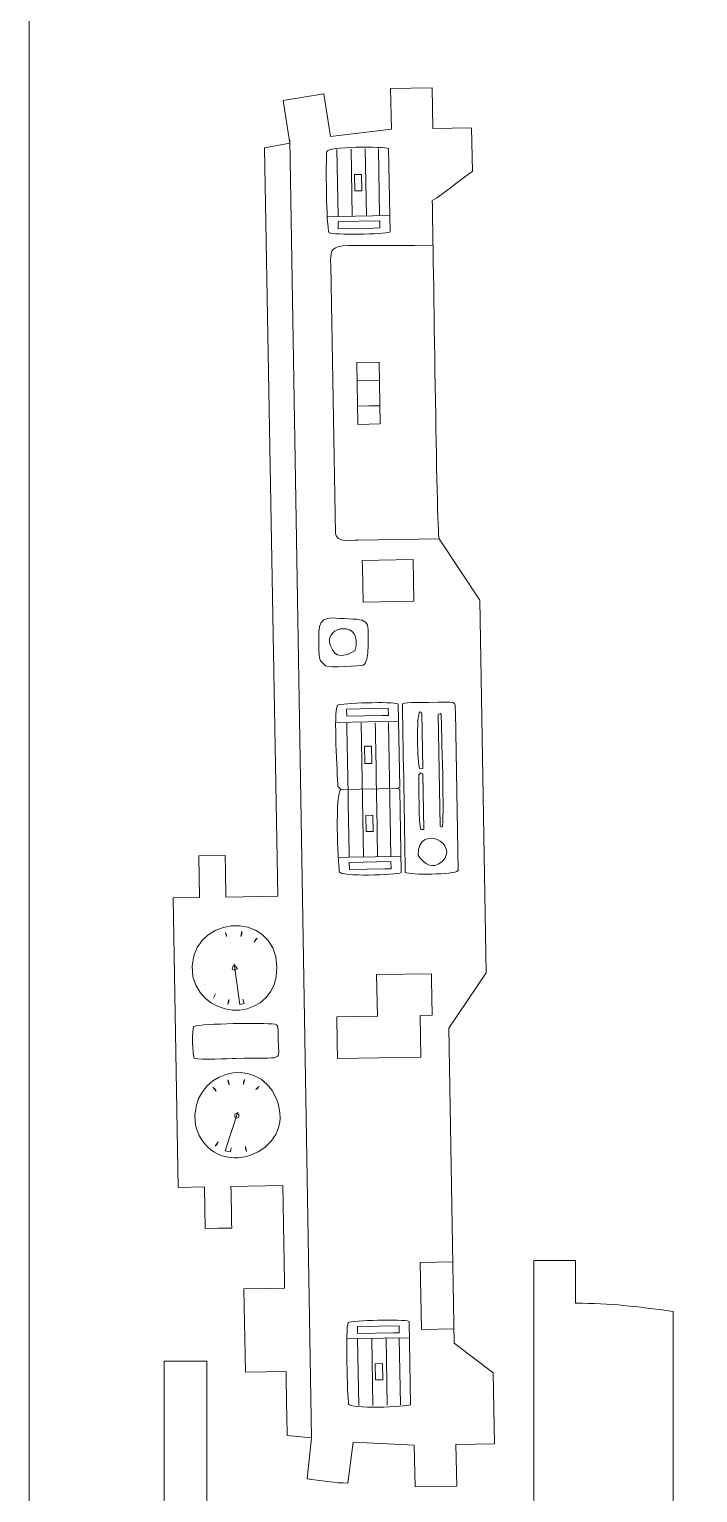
# Model space of a CAD drawing. Header units: centimetres. Extents: x -85 to 60, y -31 to -1.
# Drawn here: x -54.17 to -49.23, y -21.73 to -10.92 of the extents above; entities that cross this region are included whole.
import ezdxf

# ---------------------------------------------------------------- set-up
doc = ezdxf.new("R2010")
doc.units = ezdxf.units.CM
doc.header["$MEASUREMENT"] = 0
doc.layers.add('Camada 1', color=7, linetype='Continuous')

msp = doc.modelspace()

# ---------------------------------------------------------------- linework, layer by layer
at = {"layer": 'Camada 1', "color": 3, "lineweight": 0}
msp.add_lwpolyline([(-54.16834, -30.63638), (-33.16834, -30.63638), (-33.16834, -0.93638), (-54.16834, -0.93638), (-54.16834, -30.63638)], close=True, dxfattribs=at)
at = {"layer": 'Camada 1', "color": 3, "lineweight": 9}
for points, knots in [([(-52.77083, -19.78045), (-52.77083, -19.78045), (-52.67329, -19.77875), (-52.67329, -19.77875), (-52.67329, -19.77875), (-52.67508, -19.67623), (-52.67687, -19.57371), (-52.67866, -19.4712), (-52.67866, -19.4712), (-52.67866, -19.4712), (-52.29612, -19.46452), (-52.29612, -19.46452), (-52.29612, -19.46452), (-52.29172, -19.71706), (-52.28731, -19.96958), (-52.2829, -20.22212), (-52.2829, -20.22212), (-52.2829, -20.22212), (-52.58294, -20.22736), (-52.58294, -20.22736), (-52.58294, -20.22736), (-52.58294, -20.22736), (-52.5722, -20.8424), (-52.5722, -20.8424), (-52.5722, -20.8424), (-52.5722, -20.8424), (-52.27216, -20.83716), (-52.27216, -20.83716), (-52.27216, -20.83716), (-52.26942, -20.99467), (-52.26667, -21.15218), (-52.26392, -21.30969), (-52.26392, -21.30969), (-52.26392, -21.30969), (-52.08353, -21.32905), (-52.08353, -21.32905), (-52.08353, -21.32905), (-52.08353, -21.32905), (-52.11576, -21.62974), (-52.11576, -21.62974), (-52.11576, -21.62974), (-52.02738, -21.64294), (-51.90112, -21.66351), (-51.81508, -21.66201), (-51.81508, -21.66201), (-51.81508, -21.66201), (-51.77531, -21.36119), (-51.77531, -21.36119), (-51.77531, -21.36119), (-51.77531, -21.36119), (-51.32475, -21.38333), (-51.32475, -21.38333), (-51.32475, -21.38333), (-51.32475, -21.38333), (-51.31938, -21.69089), (-51.31938, -21.69089), (-51.31938, -21.69089), (-51.31938, -21.69089), (-51.01185, -21.68552), (-51.01185, -21.68552), (-51.01185, -21.68552), (-51.01185, -21.68552), (-51.01722, -21.37796), (-51.01722, -21.37796), (-51.01722, -21.37796), (-51.01722, -21.37796), (-50.73221, -21.37298), (-50.73221, -21.37298), (-50.73221, -21.37298), (-50.73221, -21.37298), (-50.74137, -20.84796), (-50.74137, -20.84796), (-50.74137, -20.84796), (-50.74137, -20.84796), (-51.03032, -20.62789), (-51.03032, -20.62789), (-51.03032, -20.62789), (-51.03032, -20.62789), (-51.0709, -18.30268), (-51.0709, -18.30268), (-51.0709, -18.30268), (-51.0709, -18.30268), (-50.79296, -17.89266), (-50.79296, -17.89266), (-50.79296, -17.89266), (-50.79296, -17.89266), (-50.84101, -15.1399), (-50.84101, -15.1399), (-50.84101, -15.1399), (-50.84101, -15.1399), (-51.1415, -14.68744), (-51.1415, -14.68744), (-51.1415, -14.68744), (-51.16072, -14.62569), (-51.18218, -12.57731), (-51.19262, -12.18984), (-51.19262, -12.18984), (-51.10525, -12.1379), (-50.99446, -12.04261), (-50.89626, -11.97458), (-50.89626, -11.97458), (-50.89626, -11.97458), (-50.90189, -11.65204), (-50.90189, -11.65204), (-50.90189, -11.65204), (-50.90189, -11.65204), (-51.1869, -11.65702), (-51.1869, -11.65702), (-51.1869, -11.65702), (-51.1869, -11.65702), (-51.19214, -11.35699), (-51.19214, -11.35699), (-51.19214, -11.35699), (-51.19214, -11.35699), (-51.49967, -11.36236), (-51.49967, -11.36236), (-51.49967, -11.36236), (-51.49967, -11.36236), (-51.49443, -11.66238), (-51.49443, -11.66238), (-51.49443, -11.66238), (-51.49443, -11.66238), (-51.94368, -11.71524), (-51.94368, -11.71524), (-51.94368, -11.71524), (-51.94368, -11.71524), (-51.99419, -11.40102), (-51.99419, -11.40102), (-51.99419, -11.40102), (-51.99419, -11.40102), (-52.29343, -11.45126), (-52.29343, -11.45126), (-52.29343, -11.45126), (-52.29343, -11.45126), (-52.24292, -11.76549), (-52.24292, -11.76549), (-52.24292, -11.76549), (-52.24292, -11.76549), (-52.42993, -11.79878), (-52.42993, -11.79878), (-52.42993, -11.79878), (-52.42993, -11.79878), (-52.33344, -17.32683), (-52.33344, -17.32683), (-52.33344, -17.32683), (-52.33344, -17.32683), (-52.71598, -17.33351), (-52.71598, -17.33351), (-52.71598, -17.33351), (-52.71776, -17.23099), (-52.71955, -17.12847), (-52.72134, -17.02596), (-52.72134, -17.02596), (-52.72134, -17.02596), (-52.91636, -17.02936), (-52.91636, -17.02936), (-52.91636, -17.02936), (-52.91636, -17.02936), (-52.91099, -17.33691), (-52.91099, -17.33691), (-52.91099, -17.33691), (-52.91099, -17.33691), (-53.10601, -17.34031), (-53.10601, -17.34031), (-53.10601, -17.34031), (-53.10601, -17.34031), (-53.0687, -19.478), (-53.0687, -19.478), (-53.0687, -19.478), (-53.0687, -19.478), (-52.87368, -19.4746), (-52.87368, -19.4746), (-52.87368, -19.4746), (-52.87368, -19.4746), (-52.86831, -19.78215), (-52.86831, -19.78215), (-52.86831, -19.78215), (-52.86831, -19.78215), (-52.77083, -19.78045), (-52.77083, -19.78045)], [0, 0, 0, 0, 0.02173913, 0.02173913, 0.02173913, 0.02173913, 0.04347826, 0.04347826, 0.04347826, 0.04347826, 0.06521739, 0.06521739, 0.06521739, 0.06521739, 0.08695652, 0.08695652, 0.08695652, 0.08695652, 0.10869565, 0.10869565, 0.10869565, 0.10869565, 0.13043478, 0.13043478, 0.13043478, 0.13043478, 0.15217391, 0.15217391, 0.15217391, 0.15217391, 0.17391304, 0.17391304, 0.17391304, 0.17391304, 0.19565217, 0.19565217, 0.19565217, 0.19565217, 0.2173913, 0.2173913, 0.2173913, 0.2173913, 0.23913043, 0.23913043, 0.23913043, 0.23913043, 0.26086957, 0.26086957, 0.26086957, 0.26086957, 0.2826087, 0.2826087, 0.2826087, 0.2826087, 0.30434783, 0.30434783, 0.30434783, 0.30434783, 0.32608696, 0.32608696, 0.32608696, 0.32608696, 0.34782609, 0.34782609, 0.34782609, 0.34782609, 0.36956522, 0.36956522, 0.36956522, 0.36956522, 0.39130435, 0.39130435, 0.39130435, 0.39130435, 0.41304348, 0.41304348, 0.41304348, 0.41304348, 0.43478261, 0.43478261, 0.43478261, 0.43478261, 0.45652174, 0.45652174, 0.45652174, 0.45652174, 0.47826087, 0.47826087, 0.47826087, 0.47826087, 0.5, 0.5, 0.5, 0.5, 0.52173913, 0.52173913, 0.52173913, 0.52173913, 0.54347826, 0.54347826, 0.54347826, 0.54347826, 0.56521739, 0.56521739, 0.56521739, 0.56521739, 0.58695652, 0.58695652, 0.58695652, 0.58695652, 0.60869565, 0.60869565, 0.60869565, 0.60869565, 0.63043478, 0.63043478, 0.63043478, 0.63043478, 0.65217391, 0.65217391, 0.65217391, 0.65217391, 0.67391304, 0.67391304, 0.67391304, 0.67391304, 0.69565217, 0.69565217, 0.69565217, 0.69565217, 0.7173913, 0.7173913, 0.7173913, 0.7173913, 0.73913043, 0.73913043, 0.73913043, 0.73913043, 0.76086957, 0.76086957, 0.76086957, 0.76086957, 0.7826087, 0.7826087, 0.7826087, 0.7826087, 0.80434783, 0.80434783, 0.80434783, 0.80434783, 0.82608696, 0.82608696, 0.82608696, 0.82608696, 0.84782609, 0.84782609, 0.84782609, 0.84782609, 0.86956522, 0.86956522, 0.86956522, 0.86956522, 0.89130435, 0.89130435, 0.89130435, 0.89130435, 0.91304348, 0.91304348, 0.91304348, 0.91304348, 0.93478261, 0.93478261, 0.93478261, 0.93478261, 0.95652174, 0.95652174, 0.95652174, 0.95652174, 1, 1, 1, 1]), ([(-50.44185, -30.37139), (-50.44185, -30.37139), (-50.44185, -30.45393), (-50.44185, -30.45393), (-50.44185, -30.45393), (-50.44185, -30.45393), (-50.13425, -30.45393), (-50.13425, -30.45393), (-50.13425, -30.45393), (-50.13425, -30.45393), (-50.13425, -30.14634), (-50.13425, -30.14634), (-50.13425, -30.14634), (-49.89086, -30.14634), (-49.65587, -30.11751), (-49.41409, -30.08633), (-49.41409, -30.08633), (-49.41409, -29.03856), (-49.41409, -27.9908), (-49.41409, -26.94303), (-49.41409, -26.94303), (-49.41409, -26.94303), (-51.77718, -26.94303), (-51.77718, -26.94303), (-51.77718, -26.94303), (-51.77718, -26.94303), (-51.77718, -26.62797), (-51.77718, -26.62797), (-51.77718, -26.62797), (-51.77718, -26.62797), (-49.41409, -26.62797), (-49.41409, -26.62797), (-49.41409, -26.62797), (-49.41409, -25.70273), (-49.41409, -24.77749), (-49.41409, -23.85226), (-49.41409, -23.85226), (-49.41409, -23.85226), (-51.77718, -23.85226), (-51.77718, -23.85226), (-51.77718, -23.85226), (-51.77718, -23.85226), (-51.77718, -23.5372), (-51.77718, -23.5372), (-51.77718, -23.5372), (-51.77718, -23.5372), (-49.41409, -23.5372), (-49.41409, -23.5372), (-49.41409, -23.5372), (-49.41409, -23.5372), (-49.41409, -20.39389), (-49.41409, -20.39389), (-49.41409, -20.39389), (-49.69053, -20.35825), (-49.86876, -20.33388), (-50.13425, -20.33388), (-50.13425, -20.33388), (-50.13425, -20.33388), (-50.13425, -20.01882), (-50.13425, -20.01882), (-50.13425, -20.01882), (-50.13425, -20.01882), (-50.44185, -20.01882), (-50.44185, -20.01882), (-50.44185, -20.01882), (-50.44185, -20.67898), (-50.44185, -21.33915), (-50.44185, -21.9993), (-50.44185, -21.9993), (-50.44185, -21.9993), (-52.85743, -21.9993), (-52.85743, -21.9993), (-52.85743, -21.9993), (-52.85743, -21.9993), (-52.85743, -20.76148), (-52.85743, -20.76148), (-52.85743, -20.76148), (-52.85743, -20.76148), (-53.17251, -20.76148), (-53.17251, -20.76148), (-53.17251, -20.76148), (-53.17251, -20.76148), (-53.17251, -21.9993), (-53.17251, -21.9993), (-53.17251, -21.9993), (-53.17251, -21.9993), (-53.32256, -21.9993), (-53.32256, -21.9993), (-53.32256, -21.9993), (-53.32256, -21.9993), (-53.32256, -23.54469), (-53.32256, -23.54469), (-53.32256, -23.54469), (-53.32256, -23.54469), (-52.70741, -23.54469), (-52.70741, -23.54469), (-52.70741, -23.54469), (-52.70741, -23.54469), (-52.70741, -26.94303), (-52.70741, -26.94303), (-52.70741, -26.94303), (-52.70741, -26.94303), (-53.32256, -26.94303), (-53.32256, -26.94303), (-53.32256, -26.94303), (-53.32256, -26.94303), (-53.32256, -28.48842), (-53.32256, -28.48842), (-53.32256, -28.48842), (-53.32256, -28.48842), (-53.17251, -28.48842), (-53.17251, -28.48842), (-53.17251, -28.48842), (-53.17251, -28.48842), (-53.17251, -29.71875), (-53.17251, -29.71875), (-53.17251, -29.71875), (-53.17251, -29.71875), (-52.85743, -29.71875), (-52.85743, -29.71875), (-52.85743, -29.71875), (-52.85743, -29.71875), (-52.85743, -28.48842), (-52.85743, -28.48842), (-52.85743, -28.48842), (-52.05971, -28.47248), (-51.24183, -28.48092), (-50.44185, -28.48092), (-50.44185, -28.48092), (-50.44185, -29.11108), (-50.44185, -29.74124), (-50.44185, -30.37139)], [0, 0, 0, 0, 0.02941176, 0.02941176, 0.02941176, 0.02941176, 0.05882353, 0.05882353, 0.05882353, 0.05882353, 0.08823529, 0.08823529, 0.08823529, 0.08823529, 0.11764706, 0.11764706, 0.11764706, 0.11764706, 0.14705882, 0.14705882, 0.14705882, 0.14705882, 0.17647059, 0.17647059, 0.17647059, 0.17647059, 0.20588235, 0.20588235, 0.20588235, 0.20588235, 0.23529412, 0.23529412, 0.23529412, 0.23529412, 0.26470588, 0.26470588, 0.26470588, 0.26470588, 0.29411765, 0.29411765, 0.29411765, 0.29411765, 0.32352941, 0.32352941, 0.32352941, 0.32352941, 0.35294118, 0.35294118, 0.35294118, 0.35294118, 0.38235294, 0.38235294, 0.38235294, 0.38235294, 0.41176471, 0.41176471, 0.41176471, 0.41176471, 0.44117647, 0.44117647, 0.44117647, 0.44117647, 0.47058824, 0.47058824, 0.47058824, 0.47058824, 0.5, 0.5, 0.5, 0.5, 0.52941176, 0.52941176, 0.52941176, 0.52941176, 0.55882353, 0.55882353, 0.55882353, 0.55882353, 0.58823529, 0.58823529, 0.58823529, 0.58823529, 0.61764706, 0.61764706, 0.61764706, 0.61764706, 0.64705882, 0.64705882, 0.64705882, 0.64705882, 0.67647059, 0.67647059, 0.67647059, 0.67647059, 0.70588235, 0.70588235, 0.70588235, 0.70588235, 0.73529412, 0.73529412, 0.73529412, 0.73529412, 0.76470588, 0.76470588, 0.76470588, 0.76470588, 0.79411765, 0.79411765, 0.79411765, 0.79411765, 0.82352941, 0.82352941, 0.82352941, 0.82352941, 0.85294118, 0.85294118, 0.85294118, 0.85294118, 0.88235294, 0.88235294, 0.88235294, 0.88235294, 0.91176471, 0.91176471, 0.91176471, 0.91176471, 0.94117647, 0.94117647, 0.94117647, 0.94117647, 1, 1, 1, 1])]:
    msp.add_open_spline(points, degree=3, knots=knots, dxfattribs=at)
at = {"layer": 'Camada 1', "color": 1, "lineweight": 9}
for points in [[(-52.08353, -21.32905), (-52.08353, -21.32905), (-52.24332, -11.74298), (-52.24332, -11.74298)], [(-51.78333, -12.30519), (-51.78333, -12.30519), (-51.79197, -11.81015), (-51.79197, -11.81015)], [(-51.67834, -12.30336), (-51.67834, -12.30336), (-51.68698, -11.80831), (-51.68698, -11.80831)], [(-51.58082, -12.30166), (-51.58082, -12.30166), (-51.58946, -11.80661), (-51.58946, -11.80661)], [(-51.88833, -12.30702), (-51.88833, -12.30702), (-51.5058, -12.30035), (-51.5058, -12.30035)], [(-51.89816, -16.04369), (-51.89816, -16.04369), (-51.4406, -16.0357), (-51.4406, -16.0357)], [(-51.70071, -17.03817), (-51.70071, -17.03817), (-51.71799, -16.04805), (-51.71799, -16.04805)], [(-51.59573, -17.03634), (-51.60149, -16.70629), (-51.60725, -16.37626), (-51.61301, -16.04621)], [(-51.49821, -17.03464), (-51.49821, -17.03464), (-51.51549, -16.04451), (-51.51549, -16.04451)], [(-51.86702, -16.53835), (-51.86702, -16.53835), (-51.44696, -16.53102), (-51.44696, -16.53102)], [(-51.80572, -17.04), (-51.80572, -17.04), (-51.42318, -17.03333), (-51.42318, -17.03333)], [(-52.81535, -17.65787), (-52.81535, -17.65787), (-52.81535, -17.65787), (-52.81535, -17.65787)], [(-52.88128, -17.74905), (-52.88128, -17.74905), (-52.88128, -17.74905), (-52.88128, -17.74905)], [(-52.90932, -17.86208), (-52.90932, -17.86208), (-52.90932, -17.86208), (-52.90932, -17.86208)], [(-52.87723, -17.98157), (-52.87723, -17.98157), (-52.87723, -17.98157), (-52.87723, -17.98157)], [(-52.86967, -18.84429), (-52.86967, -18.84429), (-52.86967, -18.84429), (-52.86967, -18.84429)], [(-52.89033, -18.94969), (-52.89033, -18.94969), (-52.89033, -18.94969), (-52.89033, -18.94969)], [(-52.85824, -19.06916), (-52.85824, -19.06916), (-52.85824, -19.06916), (-52.85824, -19.06916)], [(-52.46679, -19.14487), (-52.46679, -19.14487), (-52.46679, -19.14487), (-52.46679, -19.14487)], [(-51.74366, -20.59533), (-51.74366, -20.59533), (-51.36112, -20.58865), (-51.36112, -20.58865)], [(-51.63865, -20.59349), (-51.63865, -20.59349), (-51.63001, -21.08854), (-51.63001, -21.08854)], [(-51.53367, -20.59166), (-51.53367, -20.59166), (-51.52503, -21.0867), (-51.52503, -21.0867)], [(-51.43615, -20.58996), (-51.43615, -20.58996), (-51.42751, -21.085), (-51.42751, -21.085)]]:
    msp.add_open_spline(points, degree=3, dxfattribs=at)
for points, knots in [([(-51.95374, -12.42823), (-51.97733, -12.38314), (-51.97722, -11.8836), (-51.97174, -11.8283), (-51.97174, -11.8283), (-51.9678, -11.78856), (-51.54759, -11.78949), (-51.51444, -11.8053), (-51.51444, -11.8053), (-51.51444, -11.8053), (-51.5037, -12.42038), (-51.5037, -12.42038), (-51.5037, -12.42038), (-51.5469, -12.4429), (-51.92621, -12.44142), (-51.95374, -12.42823)], [0, 0, 0, 0, 0.2, 0.2, 0.2, 0.2, 0.4, 0.4, 0.4, 0.4, 0.6, 0.6, 0.6, 0.6, 1, 1, 1, 1]), ([(-51.96336, -12.30833), (-51.96336, -12.30833), (-51.88833, -12.30702), (-51.88833, -12.30702), (-51.88833, -12.30702), (-51.88833, -12.30702), (-51.89697, -11.81198), (-51.89697, -11.81198)], [0, 0, 0, 0, 0.33333333, 0.33333333, 0.33333333, 0.33333333, 1, 1, 1, 1]), ([(-51.73411, -12.11674), (-51.73411, -12.11674), (-51.71161, -12.11635), (-51.71161, -12.11635), (-51.71161, -12.11635), (-51.71161, -12.11635), (-51.7137, -11.99637), (-51.7137, -11.99637), (-51.7137, -11.99637), (-51.7137, -11.99637), (-51.7662, -11.99729), (-51.7662, -11.99729), (-51.7662, -11.99729), (-51.7662, -11.99729), (-51.7641, -12.11727), (-51.7641, -12.11727), (-51.7641, -12.11727), (-51.7641, -12.11727), (-51.73411, -12.11674), (-51.73411, -12.11674)], [0, 0, 0, 0, 0.16666667, 0.16666667, 0.16666667, 0.16666667, 0.33333333, 0.33333333, 0.33333333, 0.33333333, 0.5, 0.5, 0.5, 0.5, 0.66666667, 0.66666667, 0.66666667, 0.66666667, 1, 1, 1, 1]), ([(-51.62425, -12.39245), (-51.62425, -12.39245), (-51.57925, -12.39167), (-51.57925, -12.39167), (-51.57925, -12.39167), (-51.57925, -12.39167), (-51.58017, -12.33917), (-51.58017, -12.33917), (-51.58017, -12.33917), (-51.58017, -12.33917), (-51.88768, -12.34454), (-51.88768, -12.34454), (-51.88768, -12.34454), (-51.88768, -12.34454), (-51.88676, -12.39703), (-51.88676, -12.39703), (-51.88676, -12.39703), (-51.88676, -12.39703), (-51.62425, -12.39245), (-51.62425, -12.39245)], [0, 0, 0, 0, 0.16666667, 0.16666667, 0.16666667, 0.16666667, 0.33333333, 0.33333333, 0.33333333, 0.33333333, 0.5, 0.5, 0.5, 0.5, 0.66666667, 0.66666667, 0.66666667, 0.66666667, 1, 1, 1, 1]), ([(-51.18686, -12.51986), (-51.94941, -12.53317), (-51.94553, -12.46933), (-51.94206, -12.66811), (-51.94206, -12.66811), (-51.94206, -12.66811), (-51.9075, -14.6483), (-51.9075, -14.6483), (-51.9075, -14.6483), (-51.90043, -14.72033), (-51.7861, -14.69869), (-51.74156, -14.69791), (-51.74156, -14.69791), (-51.74156, -14.69791), (-51.14902, -14.68757), (-51.14902, -14.68757)], [0, 0, 0, 0, 0.2, 0.2, 0.2, 0.2, 0.4, 0.4, 0.4, 0.4, 0.6, 0.6, 0.6, 0.6, 1, 1, 1, 1]), ([(-51.659, -13.84115), (-51.659, -13.84115), (-51.57649, -13.83971), (-51.57649, -13.83971), (-51.57649, -13.83971), (-51.57649, -13.83971), (-51.58448, -13.38215), (-51.58448, -13.38215), (-51.58448, -13.38215), (-51.58448, -13.38215), (-51.74949, -13.38503), (-51.74949, -13.38503), (-51.74949, -13.38503), (-51.74949, -13.38503), (-51.7415, -13.84259), (-51.7415, -13.84259), (-51.7415, -13.84259), (-51.7415, -13.84259), (-51.659, -13.84115), (-51.659, -13.84115)], [0, 0, 0, 0, 0.16666667, 0.16666667, 0.16666667, 0.16666667, 0.33333333, 0.33333333, 0.33333333, 0.33333333, 0.5, 0.5, 0.5, 0.5, 0.66666667, 0.66666667, 0.66666667, 0.66666667, 1, 1, 1, 1]), ([(-51.66136, -13.70612), (-51.66136, -13.70612), (-51.57885, -13.70468), (-51.57885, -13.70468), (-51.57885, -13.70468), (-51.57885, -13.70468), (-51.58212, -13.51719), (-51.58212, -13.51719), (-51.58212, -13.51719), (-51.58212, -13.51719), (-51.74713, -13.52007), (-51.74713, -13.52007), (-51.74713, -13.52007), (-51.74713, -13.52007), (-51.74386, -13.70756), (-51.74386, -13.70756), (-51.74386, -13.70756), (-51.74386, -13.70756), (-51.66136, -13.70612), (-51.66136, -13.70612)], [0, 0, 0, 0, 0.16666667, 0.16666667, 0.16666667, 0.16666667, 0.33333333, 0.33333333, 0.33333333, 0.33333333, 0.5, 0.5, 0.5, 0.5, 0.66666667, 0.66666667, 0.66666667, 0.66666667, 1, 1, 1, 1]), ([(-52.01865, -15.58814), (-52.03538, -15.54061), (-52.02882, -15.43443), (-52.0298, -15.37824), (-52.0298, -15.37824), (-52.03216, -15.24321), (-51.92017, -15.27446), (-51.84401, -15.27743), (-51.84401, -15.27743), (-51.63626, -15.28558), (-51.66597, -15.28189), (-51.66717, -15.52196), (-51.66717, -15.52196), (-51.66884, -15.54843), (-51.67554, -15.60636), (-51.70296, -15.62015), (-51.70296, -15.62015), (-51.71714, -15.62728), (-51.95655, -15.64145), (-51.98048, -15.62499), (-51.98048, -15.62499), (-51.98048, -15.62499), (-52.01865, -15.58814), (-52.01865, -15.58814)], [0, 0, 0, 0, 0.14285714, 0.14285714, 0.14285714, 0.14285714, 0.28571429, 0.28571429, 0.28571429, 0.28571429, 0.42857143, 0.42857143, 0.42857143, 0.42857143, 0.57142857, 0.57142857, 0.57142857, 0.57142857, 0.71428571, 0.71428571, 0.71428571, 0.71428571, 1, 1, 1, 1]), ([(-51.94561, -15.47432), (-51.99809, -15.32532), (-51.69122, -15.28171), (-51.7648, -15.51618), (-51.7648, -15.51618), (-51.83924, -15.55491), (-51.90783, -15.5814), (-51.94561, -15.47432)], [0, 0, 0, 0, 0.33333333, 0.33333333, 0.33333333, 0.33333333, 1, 1, 1, 1]), ([(-51.89286, -15.91605), (-51.92276, -15.97841), (-51.89149, -16.42593), (-51.88991, -16.51625), (-51.88991, -16.51625), (-51.88991, -16.51625), (-51.86702, -16.53835), (-51.86702, -16.53835), (-51.86702, -16.53835), (-51.91192, -16.56189), (-51.88814, -17.07769), (-51.87891, -17.1463), (-51.87891, -17.1463), (-51.87359, -17.18592), (-51.45359, -17.17032), (-51.42109, -17.15331), (-51.42109, -17.15331), (-51.42109, -17.15331), (-51.43182, -16.53828), (-51.43182, -16.53828), (-51.43182, -16.53828), (-51.43182, -16.53828), (-51.44696, -16.53102), (-51.44696, -16.53102), (-51.44696, -16.53102), (-51.44696, -16.53102), (-51.43208, -16.52327), (-51.43208, -16.52327), (-51.43208, -16.52327), (-51.43208, -16.52327), (-51.44282, -15.9082), (-51.44282, -15.9082), (-51.44282, -15.9082), (-51.48678, -15.88719), (-51.8658, -15.90191), (-51.89286, -15.91605)], [0, 0, 0, 0, 0.1, 0.1, 0.1, 0.1, 0.2, 0.2, 0.2, 0.2, 0.3, 0.3, 0.3, 0.3, 0.4, 0.4, 0.4, 0.4, 0.5, 0.5, 0.5, 0.5, 0.6, 0.6, 0.6, 0.6, 0.7, 0.7, 0.7, 0.7, 0.8, 0.8, 0.8, 0.8, 1, 1, 1, 1]), ([(-51.39109, -17.15278), (-51.39834, -16.73774), (-51.40558, -16.32271), (-51.41283, -15.90767), (-51.41283, -15.90767), (-51.37949, -15.89028), (-51.25723, -15.89746), (-51.21795, -15.89677), (-51.21795, -15.89677), (-51.00709, -15.89309), (-51.02324, -15.87519), (-51.02161, -15.96837), (-51.02161, -15.96837), (-51.02161, -15.96837), (-51.00119, -17.1385), (-51.00119, -17.1385), (-51.00119, -17.1385), (-51.03326, -17.17161), (-51.35627, -17.16948), (-51.39109, -17.15278)], [0, 0, 0, 0, 0.16666667, 0.16666667, 0.16666667, 0.16666667, 0.33333333, 0.33333333, 0.33333333, 0.33333333, 0.5, 0.5, 0.5, 0.5, 0.66666667, 0.66666667, 0.66666667, 0.66666667, 1, 1, 1, 1]), ([(-51.56141, -15.9928), (-51.56141, -15.9928), (-51.51641, -15.99202), (-51.51641, -15.99202), (-51.51641, -15.99202), (-51.51641, -15.99202), (-51.51732, -15.93953), (-51.51732, -15.93953), (-51.51732, -15.93953), (-51.51732, -15.93953), (-51.82483, -15.94489), (-51.82483, -15.94489), (-51.82483, -15.94489), (-51.82483, -15.94489), (-51.82392, -15.99739), (-51.82392, -15.99739), (-51.82392, -15.99739), (-51.82392, -15.99739), (-51.56141, -15.9928), (-51.56141, -15.9928)], [0, 0, 0, 0, 0.16666667, 0.16666667, 0.16666667, 0.16666667, 0.33333333, 0.33333333, 0.33333333, 0.33333333, 0.5, 0.5, 0.5, 0.5, 0.66666667, 0.66666667, 0.66666667, 0.66666667, 1, 1, 1, 1]), ([(-51.28443, -16.38565), (-51.30483, -16.34662), (-51.30919, -15.99131), (-51.28427, -15.96545), (-51.28427, -15.96545), (-51.28427, -15.96545), (-51.26913, -15.97269), (-51.26913, -15.97269), (-51.26913, -15.97269), (-51.26913, -15.97269), (-51.26193, -16.38526), (-51.26193, -16.38526), (-51.26193, -16.38526), (-51.26193, -16.38526), (-51.28443, -16.38565), (-51.28443, -16.38565)], [0, 0, 0, 0, 0.2, 0.2, 0.2, 0.2, 0.4, 0.4, 0.4, 0.4, 0.6, 0.6, 0.6, 0.6, 1, 1, 1, 1]), ([(-51.13449, -16.81067), (-51.13449, -16.81067), (-51.14889, -15.9856), (-51.14889, -15.9856), (-51.14889, -15.9856), (-51.14889, -15.9856), (-51.13399, -15.97785), (-51.13399, -15.97785), (-51.13399, -15.97785), (-51.13399, -15.97785), (-51.12637, -15.98521), (-51.12637, -15.98521), (-51.12637, -15.98521), (-51.12484, -16.07276), (-51.1007, -16.79855), (-51.11932, -16.81793), (-51.11932, -16.81793), (-51.11932, -16.81793), (-51.13449, -16.81067), (-51.13449, -16.81067)], [0, 0, 0, 0, 0.16666667, 0.16666667, 0.16666667, 0.16666667, 0.33333333, 0.33333333, 0.33333333, 0.33333333, 0.5, 0.5, 0.5, 0.5, 0.66666667, 0.66666667, 0.66666667, 0.66666667, 1, 1, 1, 1]), ([(-51.88074, -17.04131), (-51.88074, -17.04131), (-51.80572, -17.04), (-51.80572, -17.04), (-51.80572, -17.04), (-51.81148, -16.70996), (-51.81724, -16.37992), (-51.823, -16.04988)], [0, 0, 0, 0, 0.33333333, 0.33333333, 0.33333333, 0.33333333, 1, 1, 1, 1]), ([(-51.66026, -16.34716), (-51.66026, -16.34716), (-51.63777, -16.34676), (-51.63777, -16.34676), (-51.63777, -16.34676), (-51.63777, -16.34676), (-51.63999, -16.21925), (-51.63999, -16.21925), (-51.63999, -16.21925), (-51.63999, -16.21925), (-51.69249, -16.22016), (-51.69249, -16.22016), (-51.69249, -16.22016), (-51.69249, -16.22016), (-51.69026, -16.34768), (-51.69026, -16.34768), (-51.69026, -16.34768), (-51.69026, -16.34768), (-51.66026, -16.34716), (-51.66026, -16.34716)], [0, 0, 0, 0, 0.16666667, 0.16666667, 0.16666667, 0.16666667, 0.33333333, 0.33333333, 0.33333333, 0.33333333, 0.5, 0.5, 0.5, 0.5, 0.66666667, 0.66666667, 0.66666667, 0.66666667, 1, 1, 1, 1]), ([(-51.27657, -16.83569), (-51.29275, -16.80474), (-51.29011, -16.49074), (-51.29115, -16.43077), (-51.29115, -16.43077), (-51.29115, -16.43077), (-51.27642, -16.41551), (-51.27642, -16.41551), (-51.27642, -16.41551), (-51.27642, -16.41551), (-51.26128, -16.42273), (-51.26128, -16.42273), (-51.26128, -16.42273), (-51.26128, -16.42273), (-51.25408, -16.8353), (-51.25408, -16.8353), (-51.25408, -16.8353), (-51.25408, -16.8353), (-51.27657, -16.83569), (-51.27657, -16.83569)], [0, 0, 0, 0, 0.16666667, 0.16666667, 0.16666667, 0.16666667, 0.33333333, 0.33333333, 0.33333333, 0.33333333, 0.5, 0.5, 0.5, 0.5, 0.66666667, 0.66666667, 0.66666667, 0.66666667, 1, 1, 1, 1]), ([(-51.65149, -16.84972), (-51.65149, -16.84972), (-51.629, -16.84933), (-51.629, -16.84933), (-51.629, -16.84933), (-51.629, -16.84933), (-51.63109, -16.72931), (-51.63109, -16.72931), (-51.63109, -16.72931), (-51.63109, -16.72931), (-51.68358, -16.73023), (-51.68358, -16.73023), (-51.68358, -16.73023), (-51.68358, -16.73023), (-51.68149, -16.85025), (-51.68149, -16.85025), (-51.68149, -16.85025), (-51.68149, -16.85025), (-51.65149, -16.84972), (-51.65149, -16.84972)], [0, 0, 0, 0, 0.16666667, 0.16666667, 0.16666667, 0.16666667, 0.33333333, 0.33333333, 0.33333333, 0.33333333, 0.5, 0.5, 0.5, 0.5, 0.66666667, 0.66666667, 0.66666667, 0.66666667, 1, 1, 1, 1]), ([(-51.29583, -17.02358), (-51.30002, -16.78389), (-50.97728, -16.94268), (-51.12237, -17.07309), (-51.12237, -17.07309), (-51.19016, -17.13402), (-51.25829, -17.08668), (-51.29583, -17.02358)], [0, 0, 0, 0, 0.33333333, 0.33333333, 0.33333333, 0.33333333, 1, 1, 1, 1]), ([(-51.54164, -17.12543), (-51.54164, -17.12543), (-51.49663, -17.12465), (-51.49663, -17.12465), (-51.49663, -17.12465), (-51.49663, -17.12465), (-51.49755, -17.07212), (-51.49755, -17.07212), (-51.49755, -17.07212), (-51.49755, -17.07212), (-51.80507, -17.07749), (-51.80507, -17.07749), (-51.80507, -17.07749), (-51.80507, -17.07749), (-51.80415, -17.13001), (-51.80415, -17.13001), (-51.80415, -17.13001), (-51.80415, -17.13001), (-51.54164, -17.12543), (-51.54164, -17.12543)], [0, 0, 0, 0, 0.16666667, 0.16666667, 0.16666667, 0.16666667, 0.33333333, 0.33333333, 0.33333333, 0.33333333, 0.5, 0.5, 0.5, 0.5, 0.66666667, 0.66666667, 0.66666667, 0.66666667, 1, 1, 1, 1]), ([(-52.9608, -17.923), (-53.02685, -17.45974), (-52.34399, -17.40828), (-52.33928, -17.85213), (-52.33928, -17.85213), (-52.33512, -18.24398), (-52.86496, -18.27934), (-52.9608, -17.923)], [0, 0, 0, 0, 0.33333333, 0.33333333, 0.33333333, 0.33333333, 1, 1, 1, 1]), ([(-52.71113, -17.611), (-52.71113, -17.611), (-52.71087, -17.62602), (-52.71087, -17.62602), (-52.71087, -17.62602), (-52.71087, -17.62602), (-52.71889, -17.59616), (-52.71889, -17.59616), (-52.71889, -17.59616), (-52.71889, -17.59616), (-52.71113, -17.611), (-52.71113, -17.611)], [0, 0, 0, 0, 0.25, 0.25, 0.25, 0.25, 0.5, 0.5, 0.5, 0.5, 1, 1, 1, 1]), ([(-52.59864, -17.60904), (-52.59864, -17.60904), (-52.60586, -17.62419), (-52.60586, -17.62419), (-52.60586, -17.62419), (-52.60586, -17.62419), (-52.59903, -17.58653), (-52.59903, -17.58653), (-52.59903, -17.58653), (-52.59903, -17.58653), (-52.59864, -17.60904), (-52.59864, -17.60904)], [0, 0, 0, 0, 0.25, 0.25, 0.25, 0.25, 0.5, 0.5, 0.5, 0.5, 1, 1, 1, 1]), ([(-52.50033, -17.65238), (-52.50033, -17.65238), (-52.50758, -17.66748), (-52.50758, -17.66748), (-52.50758, -17.66748), (-52.50758, -17.66748), (-52.48559, -17.63709), (-52.48559, -17.63709), (-52.48559, -17.63709), (-52.48559, -17.63709), (-52.50033, -17.65238), (-52.50033, -17.65238)], [0, 0, 0, 0, 0.25, 0.25, 0.25, 0.25, 0.5, 0.5, 0.5, 0.5, 1, 1, 1, 1]), ([(-52.65484, -17.82763), (-52.65484, -17.82763), (-52.6121, -18.12702), (-52.6121, -18.12702), (-52.6121, -18.12702), (-52.6121, -18.12702), (-52.5822, -18.11896), (-52.5822, -18.11896), (-52.5822, -18.11896), (-52.5822, -18.11896), (-52.59026, -18.0891), (-52.59026, -18.0891)], [0, 0, 0, 0, 0.25, 0.25, 0.25, 0.25, 0.5, 0.5, 0.5, 0.5, 1, 1, 1, 1]), ([(-52.65406, -17.87264), (-52.65406, -17.87264), (-52.66917, -17.86538), (-52.66917, -17.86538), (-52.66917, -17.86538), (-52.66917, -17.86538), (-52.66208, -17.84274), (-52.66208, -17.84274), (-52.66208, -17.84274), (-52.66208, -17.84274), (-52.64707, -17.84248), (-52.64707, -17.84248), (-52.64707, -17.84248), (-52.64707, -17.84248), (-52.63166, -17.86472), (-52.63166, -17.86472), (-52.63166, -17.86472), (-52.63166, -17.86472), (-52.65406, -17.87264), (-52.65406, -17.87264)], [0, 0, 0, 0, 0.16666667, 0.16666667, 0.16666667, 0.16666667, 0.33333333, 0.33333333, 0.33333333, 0.33333333, 0.5, 0.5, 0.5, 0.5, 0.66666667, 0.66666667, 0.66666667, 0.66666667, 1, 1, 1, 1]), ([(-52.80081, -18.06275), (-52.80081, -18.06275), (-52.79355, -18.04764), (-52.79355, -18.04764), (-52.79355, -18.04764), (-52.79355, -18.04764), (-52.80802, -18.07789), (-52.80802, -18.07789), (-52.80802, -18.07789), (-52.80802, -18.07789), (-52.80081, -18.06275), (-52.80081, -18.06275)], [0, 0, 0, 0, 0.25, 0.25, 0.25, 0.25, 0.5, 0.5, 0.5, 0.5, 1, 1, 1, 1]), ([(-52.695, -18.10595), (-52.695, -18.10595), (-52.69527, -18.09093), (-52.69527, -18.09093), (-52.69527, -18.09093), (-52.69527, -18.09093), (-52.7021, -18.12859), (-52.7021, -18.12859), (-52.7021, -18.12859), (-52.7021, -18.12859), (-52.695, -18.10595), (-52.695, -18.10595)], [0, 0, 0, 0, 0.25, 0.25, 0.25, 0.25, 0.5, 0.5, 0.5, 0.5, 1, 1, 1, 1]), ([(-52.95032, -18.52307), (-52.96355, -18.49766), (-52.96699, -18.31696), (-52.95438, -18.29054), (-52.95438, -18.29054), (-52.88342, -18.2655), (-52.44438, -18.2637), (-52.35445, -18.27257), (-52.35445, -18.27257), (-52.32023, -18.28001), (-52.3309, -18.33251), (-52.32973, -18.3997), (-52.32973, -18.3997), (-52.32708, -18.55102), (-52.27427, -18.51875), (-52.64267, -18.52518), (-52.64267, -18.52518), (-52.70145, -18.52621), (-52.89861, -18.53928), (-52.95032, -18.52307)], [0, 0, 0, 0, 0.16666667, 0.16666667, 0.16666667, 0.16666667, 0.33333333, 0.33333333, 0.33333333, 0.33333333, 0.5, 0.5, 0.5, 0.5, 0.66666667, 0.66666667, 0.66666667, 0.66666667, 1, 1, 1, 1]), ([(-52.94168, -19.01811), (-52.99315, -18.61812), (-52.48603, -18.48578), (-52.34489, -18.8201), (-52.34489, -18.8201), (-52.17183, -19.23002), (-52.82154, -19.46476), (-52.94168, -19.01811)], [0, 0, 0, 0, 0.33333333, 0.33333333, 0.33333333, 0.33333333, 1, 1, 1, 1]), ([(-52.69965, -18.69875), (-52.69965, -18.69875), (-52.69175, -18.72112), (-52.69175, -18.72112), (-52.69175, -18.72112), (-52.69175, -18.72112), (-52.69991, -18.68373), (-52.69991, -18.68373), (-52.69991, -18.68373), (-52.69991, -18.68373), (-52.69965, -18.69875), (-52.69965, -18.69875)], [0, 0, 0, 0, 0.25, 0.25, 0.25, 0.25, 0.5, 0.5, 0.5, 0.5, 1, 1, 1, 1]), ([(-52.58714, -18.69679), (-52.58714, -18.69679), (-52.58675, -18.71929), (-52.58675, -18.71929), (-52.58675, -18.71929), (-52.58675, -18.71929), (-52.57991, -18.68164), (-52.57991, -18.68164), (-52.57991, -18.68164), (-52.57991, -18.68164), (-52.58714, -18.69679), (-52.58714, -18.69679)], [0, 0, 0, 0, 0.25, 0.25, 0.25, 0.25, 0.5, 0.5, 0.5, 0.5, 1, 1, 1, 1]), ([(-52.79624, -18.75298), (-52.79624, -18.75298), (-52.7885, -18.76783), (-52.7885, -18.76783), (-52.7885, -18.76783), (-52.7885, -18.76783), (-52.81152, -18.73822), (-52.81152, -18.73822), (-52.81152, -18.73822), (-52.81152, -18.73822), (-52.79624, -18.75298), (-52.79624, -18.75298)], [0, 0, 0, 0, 0.25, 0.25, 0.25, 0.25, 0.5, 0.5, 0.5, 0.5, 1, 1, 1, 1]), ([(-52.48121, -18.74748), (-52.48121, -18.74748), (-52.49609, -18.75522), (-52.49609, -18.75522), (-52.49609, -18.75522), (-52.49609, -18.75522), (-52.47399, -18.73233), (-52.47399, -18.73233), (-52.47399, -18.73233), (-52.47399, -18.73233), (-52.48121, -18.74748), (-52.48121, -18.74748)], [0, 0, 0, 0, 0.25, 0.25, 0.25, 0.25, 0.5, 0.5, 0.5, 0.5, 1, 1, 1, 1]), ([(-52.62822, -18.92261), (-52.62822, -18.92261), (-52.72075, -19.20932), (-52.72075, -19.20932), (-52.72075, -19.20932), (-52.72075, -19.20932), (-52.68311, -19.21616), (-52.68311, -19.21616), (-52.68311, -19.21616), (-52.68311, -19.21616), (-52.67615, -19.18604), (-52.67615, -19.18604)], [0, 0, 0, 0, 0.25, 0.25, 0.25, 0.25, 0.5, 0.5, 0.5, 0.5, 1, 1, 1, 1]), ([(-52.65006, -18.96048), (-52.65006, -18.96048), (-52.65045, -18.93798), (-52.65045, -18.93798), (-52.65045, -18.93798), (-52.65045, -18.93798), (-52.6356, -18.93023), (-52.6356, -18.93023), (-52.6356, -18.93023), (-52.6356, -18.93023), (-52.62046, -18.93746), (-52.62046, -18.93746), (-52.62046, -18.93746), (-52.62046, -18.93746), (-52.62006, -18.95995), (-52.62006, -18.95995), (-52.62006, -18.95995), (-52.62006, -18.95995), (-52.63494, -18.96774), (-52.63494, -18.96774), (-52.63494, -18.96774), (-52.63494, -18.96774), (-52.65006, -18.96048), (-52.65006, -18.96048)], [0, 0, 0, 0, 0.14285714, 0.14285714, 0.14285714, 0.14285714, 0.28571429, 0.28571429, 0.28571429, 0.28571429, 0.42857143, 0.42857143, 0.42857143, 0.42857143, 0.57142857, 0.57142857, 0.57142857, 0.57142857, 0.71428571, 0.71428571, 0.71428571, 0.71428571, 1, 1, 1, 1]), ([(-52.78169, -19.15789), (-52.78169, -19.15789), (-52.77443, -19.14273), (-52.77443, -19.14273), (-52.77443, -19.14273), (-52.77443, -19.14273), (-52.79641, -19.17312), (-52.79641, -19.17312), (-52.79641, -19.17312), (-52.79641, -19.17312), (-52.78169, -19.15789), (-52.78169, -19.15789)], [0, 0, 0, 0, 0.25, 0.25, 0.25, 0.25, 0.5, 0.5, 0.5, 0.5, 1, 1, 1, 1]), ([(-52.57101, -19.1917), (-52.57101, -19.1917), (-52.57127, -19.17673), (-52.57127, -19.17673), (-52.57127, -19.17673), (-52.57127, -19.17673), (-52.56308, -19.21407), (-52.56308, -19.21407), (-52.56308, -19.21407), (-52.56308, -19.21407), (-52.57101, -19.1917), (-52.57101, -19.1917)], [0, 0, 0, 0, 0.25, 0.25, 0.25, 0.25, 0.5, 0.5, 0.5, 0.5, 1, 1, 1, 1]), ([(-51.04079, -20.02783), (-51.04079, -20.02783), (-51.28081, -20.03202), (-51.28081, -20.03202), (-51.28081, -20.03202), (-51.28081, -20.03202), (-51.27217, -20.5271), (-51.27217, -20.5271), (-51.27217, -20.5271), (-51.27217, -20.5271), (-51.03215, -20.52291), (-51.03215, -20.52291)], [0, 0, 0, 0, 0.25, 0.25, 0.25, 0.25, 0.5, 0.5, 0.5, 0.5, 1, 1, 1, 1]), ([(-51.81326, -20.47651), (-51.83522, -20.5222), (-51.8177, -21.02182), (-51.81031, -21.07671), (-51.81031, -21.07671), (-51.80498, -21.11628), (-51.38497, -21.10069), (-51.35248, -21.08369), (-51.35248, -21.08369), (-51.35248, -21.08369), (-51.36322, -20.46865), (-51.36322, -20.46865), (-51.36322, -20.46865), (-51.40706, -20.44764), (-51.78631, -20.46238), (-51.81326, -20.47651)], [0, 0, 0, 0, 0.2, 0.2, 0.2, 0.2, 0.4, 0.4, 0.4, 0.4, 0.6, 0.6, 0.6, 0.6, 1, 1, 1, 1]), ([(-51.48181, -20.55327), (-51.48181, -20.55327), (-51.4368, -20.55249), (-51.4368, -20.55249), (-51.4368, -20.55249), (-51.4368, -20.55249), (-51.43772, -20.49996), (-51.43772, -20.49996), (-51.43772, -20.49996), (-51.43772, -20.49996), (-51.74523, -20.50533), (-51.74523, -20.50533), (-51.74523, -20.50533), (-51.74523, -20.50533), (-51.74431, -20.55786), (-51.74431, -20.55786), (-51.74431, -20.55786), (-51.74431, -20.55786), (-51.48181, -20.55327), (-51.48181, -20.55327)], [0, 0, 0, 0, 0.16666667, 0.16666667, 0.16666667, 0.16666667, 0.33333333, 0.33333333, 0.33333333, 0.33333333, 0.5, 0.5, 0.5, 0.5, 0.66666667, 0.66666667, 0.66666667, 0.66666667, 1, 1, 1, 1]), ([(-51.81869, -20.59664), (-51.81869, -20.59664), (-51.74366, -20.59533), (-51.74366, -20.59533), (-51.74366, -20.59533), (-51.74366, -20.59533), (-51.73502, -21.09037), (-51.73502, -21.09037)], [0, 0, 0, 0, 0.33333333, 0.33333333, 0.33333333, 0.33333333, 1, 1, 1, 1]), ([(-51.58079, -20.90014), (-51.58079, -20.90014), (-51.5583, -20.89975), (-51.5583, -20.89975), (-51.5583, -20.89975), (-51.5583, -20.89975), (-51.56039, -20.77972), (-51.56039, -20.77972), (-51.56039, -20.77972), (-51.56039, -20.77972), (-51.61288, -20.78063), (-51.61288, -20.78063), (-51.61288, -20.78063), (-51.61288, -20.78063), (-51.61079, -20.90066), (-51.61079, -20.90066), (-51.61079, -20.90066), (-51.61079, -20.90066), (-51.58079, -20.90014), (-51.58079, -20.90014)], [0, 0, 0, 0, 0.16666667, 0.16666667, 0.16666667, 0.16666667, 0.33333333, 0.33333333, 0.33333333, 0.33333333, 0.5, 0.5, 0.5, 0.5, 0.66666667, 0.66666667, 0.66666667, 0.66666667, 1, 1, 1, 1])]:
    msp.add_open_spline(points, degree=3, knots=knots, dxfattribs=at)
at = {"layer": 'Camada 1', "lineweight": 9}
for points, knots in [([(-51.70816, -14.89243), (-51.70816, -14.89243), (-51.70895, -14.8474), (-51.70895, -14.8474), (-51.70895, -14.8474), (-51.70895, -14.8474), (-51.33393, -14.84086), (-51.33393, -14.84086), (-51.33393, -14.84086), (-51.33393, -14.84086), (-51.32856, -15.14841), (-51.32856, -15.14841), (-51.32856, -15.14841), (-51.32856, -15.14841), (-51.70358, -15.15495), (-51.70358, -15.15495), (-51.70358, -15.15495), (-51.70358, -15.15495), (-51.70816, -14.89243), (-51.70816, -14.89243)], [0, 0, 0, 0, 0.16666667, 0.16666667, 0.16666667, 0.16666667, 0.33333333, 0.33333333, 0.33333333, 0.33333333, 0.5, 0.5, 0.5, 0.5, 0.66666667, 0.66666667, 0.66666667, 0.66666667, 1, 1, 1, 1]), ([(-51.1972, -17.94474), (-51.1972, -17.94474), (-51.19799, -17.89973), (-51.19799, -17.89973), (-51.19799, -17.89973), (-51.19799, -17.89973), (-51.60304, -17.9068), (-51.60304, -17.9068), (-51.60304, -17.9068), (-51.60304, -17.9068), (-51.59767, -18.21434), (-51.59767, -18.21434), (-51.59767, -18.21434), (-51.59767, -18.21434), (-51.89769, -18.21958), (-51.89769, -18.21958), (-51.89769, -18.21958), (-51.89591, -18.32209), (-51.89412, -18.4246), (-51.89233, -18.52711), (-51.89233, -18.52711), (-51.89233, -18.52711), (-51.27726, -18.51638), (-51.27726, -18.51638), (-51.27726, -18.51638), (-51.27726, -18.51638), (-51.28263, -18.20884), (-51.28263, -18.20884), (-51.28263, -18.20884), (-51.28263, -18.20884), (-51.19262, -18.20727), (-51.19262, -18.20727), (-51.19262, -18.20727), (-51.19262, -18.20727), (-51.1972, -17.94474), (-51.1972, -17.94474)], [0, 0, 0, 0, 0.1, 0.1, 0.1, 0.1, 0.2, 0.2, 0.2, 0.2, 0.3, 0.3, 0.3, 0.3, 0.4, 0.4, 0.4, 0.4, 0.5, 0.5, 0.5, 0.5, 0.6, 0.6, 0.6, 0.6, 0.7, 0.7, 0.7, 0.7, 0.8, 0.8, 0.8, 0.8, 1, 1, 1, 1])]:
    msp.add_open_spline(points, degree=3, knots=knots, dxfattribs=at)

doc.saveas('drawing.dxf')
